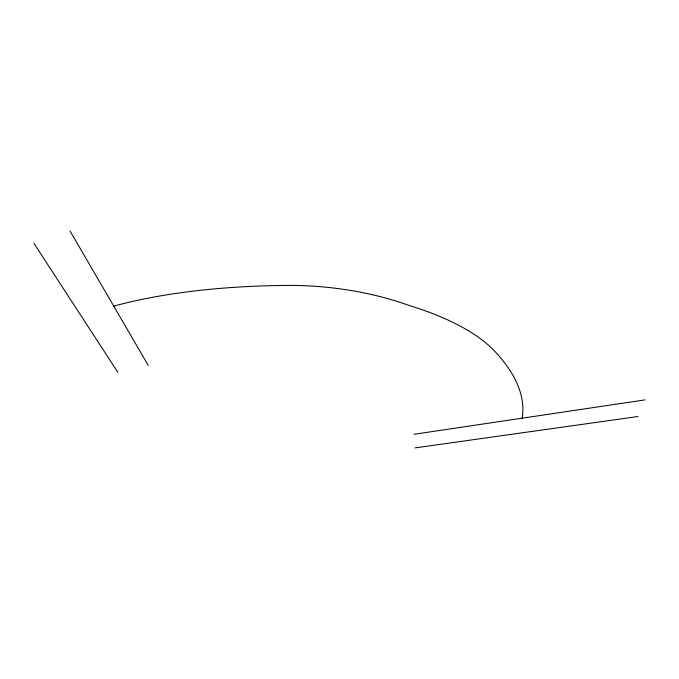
<?xml version="1.0" encoding="UTF-8"?>
<svg xmlns="http://www.w3.org/2000/svg" width="679" height="679" viewBox="0 0 679 679"><rect width="100%" height="100%" fill="white"/><g stroke="black" fill="none" stroke-linecap="round" stroke-linejoin="round"><path stroke-width="1.02" d="M414.063 434.28L645.05 399.88M414.996 447.902L638.022 416.507M33.95 243.337L117.849 372.347M70.081 231.098L148.277 365.489M113.741 306.127A370.386 128.679 5.1 0 1 287.336 285.418A156.009 63.945 6.2 0 1 408.308 305.211A188.626 75.055 6.2 0 1 494.575 351.077A380.647 140.646 9.5 0 1 522.143 418.188"/></g></svg>
